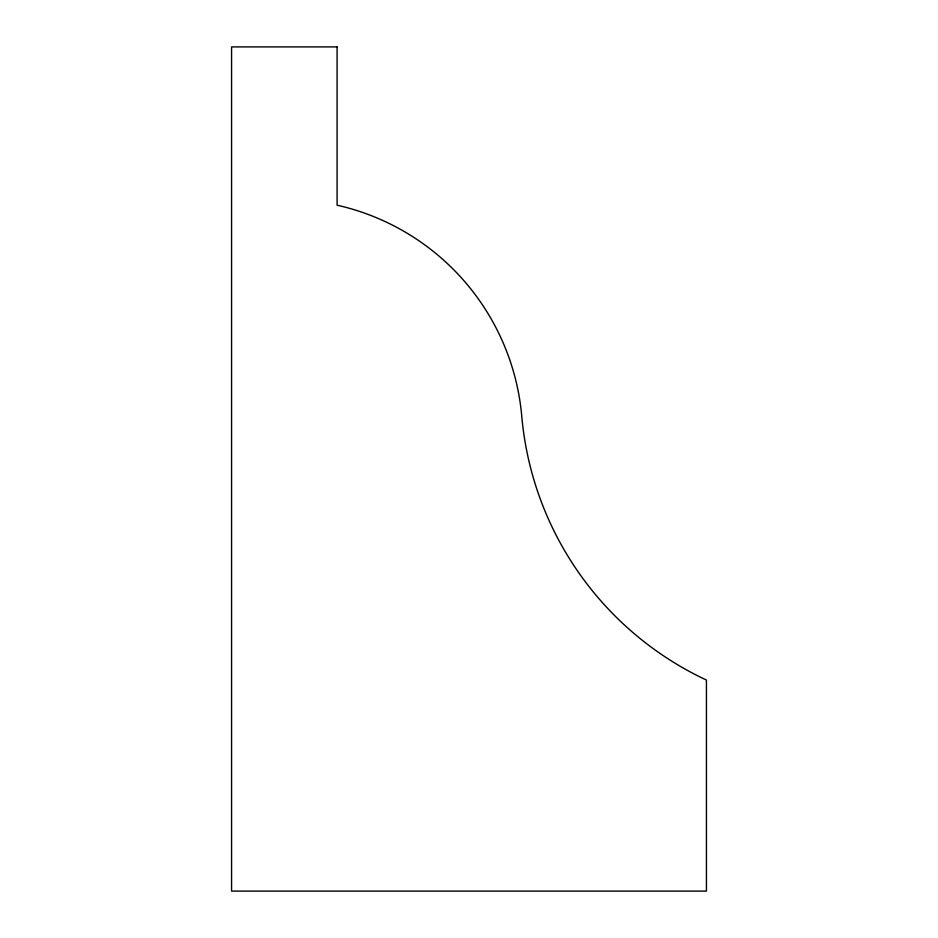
<?xml version="1.0" encoding="UTF-8"?>
<svg xmlns="http://www.w3.org/2000/svg" width="938" height="938" viewBox="0 0 938 938"><rect width="100%" height="100%" fill="white"/><g stroke="black" fill="none" stroke-linecap="round" stroke-linejoin="round"><path stroke-width="1.41" d="M337.094 46.9L231.569 46.9L231.569 891.1L706.431 891.1L706.431 680.05A322.695 322.695 0 0 1 521.763 416.238A237.842 237.842 0 0 0 337.094 205.188L337.094 46.9"/></g></svg>
